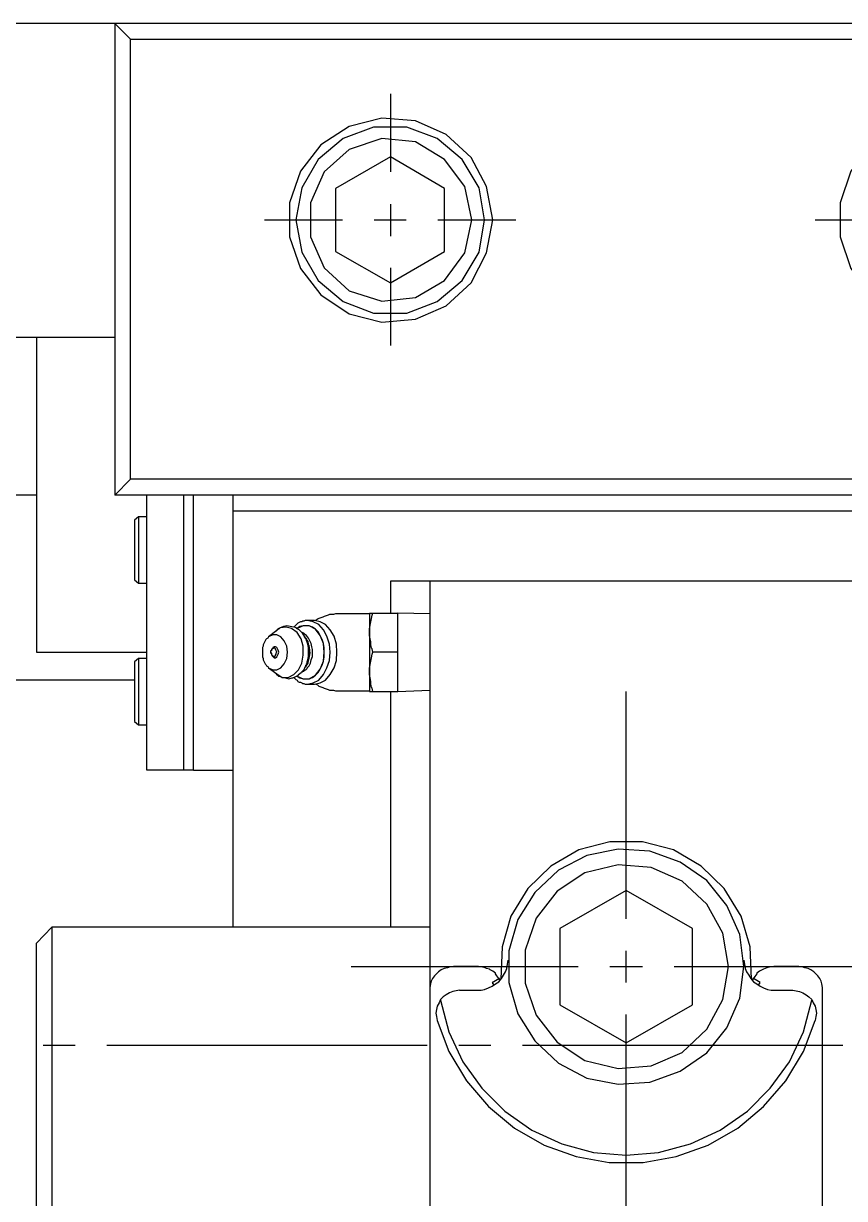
# Model space of a CAD drawing. Header units: millimetres. Extents: x -211 to 45495, y 24 to 52952.
# Drawn here: x 22867.8 to 22972.2, y 28342.5 to 28492 of the extents above; entities that cross this region are included whole.
import ezdxf

# ---------------------------------------------------------------- set-up
doc = ezdxf.new("R2010")
doc.units = ezdxf.units.MM
doc.layers.add('Layer2', color=7, linetype='Continuous')

# ---------------------------------------------------------------- blocks, each defined once
blk = doc.blocks.new('BLKF803')
at = {"layer": 'Layer2', "color": 7, "linetype": 'Continuous', "lineweight": 25}
for p, q in [((22927.45, 28369.82), (22927.45, 28369.99)), ((22927.53, 28369.82), (22927.45, 28369.82)), ((22927.53, 28369.65), (22927.53, 28369.82))]:
    blk.add_line(p, q, dxfattribs=at)
blk = doc.blocks.new('BLKF804')
at = {"layer": 'Layer2', "color": 7, "linetype": 'Continuous', "lineweight": 25}
for p, q in [((22961.38, 28369.82), (22961.29, 28369.82)), ((22961.29, 28369.82), (22961.29, 28369.74)), ((22961.46, 28369.99), (22961.38, 28369.99)), ((22961.38, 28369.99), (22961.38, 28369.82))]:
    blk.add_line(p, q, dxfattribs=at)
blk = doc.blocks.new('BLKF809')
at = {"layer": 'Layer2', "color": 7, "linetype": 'Continuous', "lineweight": 25}
for p, q in [((22961.03, 28371.11), (22960.77, 28370.77)), ((22961.38, 28371.46), (22961.03, 28371.2)), ((22961.03, 28371.2), (22961.03, 28371.11)), ((22961.72, 28371.63), (22961.38, 28371.46)), ((22961.89, 28371.72), (22961.72, 28371.63)), ((22962.32, 28371.89), (22961.89, 28371.72)), ((22962.75, 28371.98), (22962.32, 28371.89)), ((22963.19, 28372.06), (22962.75, 28371.98)), ((22960.6, 28370.51), (22960.52, 28370.51)), ((22960.52, 28370.51), (22960.52, 28370.43)), ((22960.52, 28370.43), (22960.52, 28370.34)), ((22960.77, 28370.77), (22960.6, 28370.51))]:
    blk.add_line(p, q, dxfattribs=at)
blk = doc.blocks.new('BLKF810')
at = {"layer": 'Layer2', "color": 7, "linetype": 'Continuous', "lineweight": 25}
for p, q in [((22926.5, 28371.89), (22926.07, 28371.98)), ((22926.67, 28371.8), (22926.5, 28371.89)), ((22927.02, 28371.72), (22926.67, 28371.8)), ((22927.1, 28371.63), (22927.02, 28371.72)), ((22927.45, 28371.46), (22927.1, 28371.63)), ((22927.79, 28371.2), (22927.45, 28371.46)), ((22927.79, 28371.11), (22927.79, 28371.2)), ((22927.96, 28370.86), (22927.79, 28371.11)), ((22928.22, 28370.51), (22927.96, 28370.86))]:
    blk.add_line(p, q, dxfattribs=at)
blk = doc.blocks.new('BLKF811')
at = {"layer": 'Layer2', "color": 7, "linetype": 'Continuous', "lineweight": 25}
for p, q in [((22920.3, 28371.11), (22920.04, 28370.86)), ((22920.56, 28371.37), (22920.3, 28371.11)), ((22920.9, 28371.63), (22920.56, 28371.37)), ((22921.25, 28371.8), (22920.9, 28371.63)), ((22921.68, 28371.89), (22921.25, 28371.8)), ((22922.02, 28371.98), (22921.68, 28371.89)), ((22922.45, 28372.06), (22922.02, 28371.98)), ((22919.53, 28369.82), (22919.44, 28369.39)), ((22919.61, 28370.17), (22919.53, 28369.82)), ((22919.78, 28370.51), (22919.61, 28370.17)), ((22920.04, 28370.86), (22919.78, 28370.51))]:
    blk.add_line(p, q, dxfattribs=at)
blk = doc.blocks.new('BLKF814')
at = {"layer": 'Layer2', "color": 7, "linetype": 'Continuous', "lineweight": 25}
for p, q in [((22967.15, 28371.89), (22966.8, 28371.98)), ((22967.58, 28371.8), (22967.15, 28371.89)), ((22967.92, 28371.63), (22967.58, 28371.8)), ((22968.27, 28371.37), (22967.92, 28371.63)), ((22968.52, 28371.11), (22968.27, 28371.37)), ((22968.78, 28370.86), (22968.52, 28371.11)), ((22969.04, 28370.51), (22968.78, 28370.86)), ((22969.21, 28370.17), (22969.04, 28370.51)), ((22969.3, 28369.82), (22969.21, 28370.17)), ((22969.39, 28369.39), (22969.3, 28369.82)), ((22969.39, 28369.05), (22969.39, 28369.39))]:
    blk.add_line(p, q, dxfattribs=at)
blk = doc.blocks.new('BLKF852')
at = {"layer": 'Layer2', "color": 7, "linetype": 'Continuous', "lineweight": 25}
blk.add_line((23209.39, 28434.06), (22881.38, 28434.06), dxfattribs=at)
blk = doc.blocks.new('BLKF1111')
at = {"layer": 'Layer2', "color": 7, "linetype": 'Continuous', "lineweight": 25}
for p, q in [((22900.06, 28414.86), (22899.98, 28414.86)), ((22900.15, 28414.95), (22900.06, 28414.86)), ((22900.24, 28414.95), (22900.15, 28414.95)), ((22900.32, 28415.03), (22900.24, 28415.03)), ((22900.24, 28415.03), (22900.24, 28414.95)), ((22900.41, 28415.12), (22900.32, 28415.03))]:
    blk.add_line(p, q, dxfattribs=at)
blk = doc.blocks.new('BLKF1112')
at = {"layer": 'Layer2', "color": 7, "linetype": 'Continuous', "lineweight": 25}
for p, q in [((22901.87, 28415.03), (22901.18, 28415.2)), ((22902.56, 28414.52), (22901.87, 28415.03)), ((22903.08, 28413.74), (22902.56, 28414.52)), ((22903.34, 28412.79), (22903.08, 28413.74)), ((22903.16, 28410.64), (22903.34, 28411.67)), ((22903.34, 28411.67), (22903.34, 28412.79)), ((22902.73, 28409.78), (22903.16, 28410.64)), ((22899.98, 28409.26), (22900.67, 28408.83)), ((22900.67, 28408.83), (22901.44, 28408.83)), ((22901.44, 28408.83), (22902.13, 28409.18)), ((22902.13, 28409.18), (22902.73, 28409.78))]:
    blk.add_line(p, q, dxfattribs=at)
blk = doc.blocks.new('BLKF1113')
at = {"layer": 'Layer2', "color": 7, "linetype": 'Continuous', "lineweight": 25}
for p, q in [((22899.98, 28414.26), (22899.46, 28414.26)), ((22900.49, 28414), (22899.98, 28414.26)), ((22900.92, 28413.48), (22900.49, 28414)), ((22901.27, 28412.79), (22900.92, 28413.48)), ((22898.17, 28412.02), (22898.17, 28411.42)), ((22898.17, 28411.42), (22898.26, 28411.24)), ((22901.36, 28412.02), (22901.27, 28412.79)), ((22901.27, 28411.24), (22901.36, 28412.02)), ((22898.26, 28411.24), (22898.26, 28411.07)), ((22898.26, 28411.07), (22898.34, 28410.9)), ((22898.34, 28410.9), (22898.43, 28410.73)), ((22898.43, 28410.73), (22898.51, 28410.55)), ((22898.51, 28410.55), (22898.6, 28410.47)), ((22898.6, 28410.47), (22898.69, 28410.3)), ((22898.69, 28410.3), (22898.86, 28410.21)), ((22898.86, 28410.21), (22898.94, 28410.04)), ((22898.94, 28410.04), (22899.46, 28409.78)), ((22899.98, 28409.78), (22900.49, 28410.04)), ((22900.49, 28410.04), (22900.92, 28410.55)), ((22900.92, 28410.55), (22901.27, 28411.24)), ((22899.46, 28409.78), (22899.98, 28409.78))]:
    blk.add_line(p, q, dxfattribs=at)
blk = doc.blocks.new('BLKF1114')
at = {"layer": 'Layer2', "color": 7, "linetype": 'Continuous', "lineweight": 25}
for p, q in [((22898.34, 28413.14), (22898.26, 28412.97)), ((22898.26, 28412.97), (22898.26, 28412.79)), ((22898.43, 28413.31), (22898.34, 28413.14)), ((22898.51, 28413.48), (22898.43, 28413.31)), ((22898.6, 28413.65), (22898.51, 28413.48)), ((22898.69, 28413.74), (22898.6, 28413.65)), ((22898.86, 28413.83), (22898.69, 28413.74)), ((22898.94, 28414), (22898.86, 28413.83)), ((22898.26, 28412.79), (22898.17, 28412.62)), ((22898.17, 28412.62), (22898.17, 28412.45)), ((22898.17, 28412.45), (22898.17, 28412.19))]:
    blk.add_line(p, q, dxfattribs=at)
blk = doc.blocks.new('BLKF1115')
at = {"layer": 'Layer2', "color": 7, "linetype": 'Continuous', "lineweight": 25}
for p, q in [((22904.02, 28412.88), (22903.94, 28413.05)), ((22904.02, 28412.62), (22904.02, 28412.88)), ((22904.02, 28412.36), (22904.02, 28412.62)), ((22904.02, 28412.19), (22904.02, 28412.36)), ((22904.02, 28411.93), (22904.02, 28412.19)), ((22904.02, 28411.67), (22904.02, 28411.93)), ((22904.02, 28411.5), (22904.02, 28411.67)), ((22904.02, 28411.24), (22904.02, 28411.5)), ((22903.85, 28410.81), (22903.94, 28411.07)), ((22903.85, 28410.64), (22903.85, 28410.81)), ((22903.94, 28411.07), (22904.02, 28411.24))]:
    blk.add_line(p, q, dxfattribs=at)
blk = doc.blocks.new('BLKF1116')
at = {"layer": 'Layer2', "color": 7, "linetype": 'Continuous', "lineweight": 25}
for p, q in [((22903.51, 28410.04), (22903.59, 28410.04)), ((22903.59, 28410.12), (22903.68, 28410.21)), ((22903.59, 28410.04), (22903.59, 28410.12)), ((22903.68, 28410.3), (22903.68, 28410.38)), ((22903.68, 28410.38), (22903.77, 28410.38)), ((22903.68, 28410.21), (22903.68, 28410.3)), ((22903.77, 28410.47), (22903.77, 28410.55)), ((22903.77, 28410.38), (22903.77, 28410.47))]:
    blk.add_line(p, q, dxfattribs=at)
blk = doc.blocks.new('BLKF1117')
at = {"layer": 'Layer2', "color": 7, "linetype": 'Continuous', "lineweight": 25}
for p, q in [((22900.41, 28415.12), (22900.06, 28414.95)), ((22900.06, 28414.95), (22900.06, 28414.86)), ((22900.84, 28415.29), (22900.41, 28415.12)), ((22900.92, 28415.29), (22900.84, 28415.29)), ((22901.27, 28415.38), (22900.92, 28415.29)), ((22901.7, 28415.29), (22901.27, 28415.38)), ((22902.13, 28415.2), (22901.7, 28415.29)), ((22902.47, 28415.12), (22902.13, 28415.2)), ((22902.47, 28415.03), (22902.47, 28415.12)), ((22902.82, 28414.86), (22902.47, 28415.03)), ((22903.16, 28414.52), (22902.82, 28414.86)), ((22903.25, 28414.43), (22903.16, 28414.52)), ((22903.51, 28414.09), (22903.25, 28414.43)), ((22903.51, 28414), (22903.51, 28414.09)), ((22903.77, 28413.65), (22903.51, 28414)), ((22903.77, 28413.57), (22903.77, 28413.65))]:
    blk.add_line(p, q, dxfattribs=at)
blk = doc.blocks.new('BLKF1118')
at = {"layer": 'Layer2', "color": 7, "linetype": 'Continuous', "lineweight": 25}
for p, q in [((22903.94, 28413.05), (22903.85, 28413.31)), ((22904.02, 28412.62), (22903.94, 28413.05)), ((22903.94, 28411.07), (22904.02, 28411.5)), ((22904.02, 28412.45), (22904.02, 28412.62)), ((22904.11, 28412.02), (22904.02, 28412.45)), ((22904.02, 28411.59), (22904.11, 28412.02)), ((22904.02, 28411.5), (22904.02, 28411.59)), ((22903.42, 28409.78), (22903.59, 28410.12)), ((22903.59, 28410.12), (22903.77, 28410.47)), ((22903.77, 28410.47), (22903.85, 28410.55)), ((22903.85, 28410.64), (22903.94, 28411.07)), ((22903.85, 28410.55), (22903.85, 28410.64)), ((22899.89, 28409.26), (22900.24, 28409)), ((22900.24, 28409), (22900.32, 28409)), ((22900.32, 28409), (22900.75, 28408.83)), ((22900.75, 28408.83), (22901.1, 28408.75)), ((22901.1, 28408.75), (22901.53, 28408.66)), ((22901.53, 28408.66), (22901.96, 28408.75)), ((22901.96, 28408.75), (22902.04, 28408.75)), ((22902.04, 28408.75), (22902.39, 28408.92)), ((22902.39, 28408.92), (22902.73, 28409.09)), ((22902.73, 28409.18), (22903.08, 28409.43)), ((22902.73, 28409.09), (22902.73, 28409.18)), ((22903.08, 28409.43), (22903.34, 28409.69)), ((22903.34, 28409.69), (22903.42, 28409.78))]:
    blk.add_line(p, q, dxfattribs=at)
blk = doc.blocks.new('BLKF1119')
at = {"layer": 'Layer2', "color": 7, "linetype": 'Continuous', "lineweight": 25}
for p, q in [((22899.29, 28412.19), (22899.2, 28412.19)), ((22899.2, 28412.19), (22899.2, 28412.02)), ((22899.2, 28412.02), (22899.29, 28411.85)), ((22899.46, 28412.54), (22899.29, 28412.36)), ((22899.29, 28412.36), (22899.29, 28412.19)), ((22899.29, 28411.85), (22899.29, 28411.76)), ((22899.29, 28411.76), (22899.37, 28411.59)), ((22899.63, 28412.71), (22899.46, 28412.62)), ((22899.46, 28412.62), (22899.46, 28412.54)), ((22899.46, 28411.5), (22899.63, 28411.33)), ((22899.81, 28412.71), (22899.63, 28412.71)), ((22899.98, 28412.62), (22899.81, 28412.71)), ((22899.81, 28411.33), (22899.98, 28411.42)), ((22900.06, 28412.45), (22899.98, 28412.62)), ((22899.98, 28411.42), (22900.06, 28411.59)), ((22900.15, 28412.28), (22900.06, 28412.45)), ((22900.06, 28411.59), (22900.15, 28411.76)), ((22900.24, 28412.02), (22900.15, 28412.28)), ((22900.15, 28411.76), (22900.24, 28412.02)), ((22899.63, 28411.33), (22899.81, 28411.33))]:
    blk.add_line(p, q, dxfattribs=at)
blk = doc.blocks.new('BLKF1120')
at = {"layer": 'Layer2', "color": 7, "linetype": 'Continuous', "lineweight": 25}
for p, q in [((22899.29, 28412.19), (22899.2, 28412.19)), ((22899.2, 28412.19), (22899.2, 28412.1)), ((22899.2, 28412.1), (22899.2, 28412.02)), ((22899.2, 28412.02), (22899.2, 28411.93)), ((22899.2, 28411.93), (22899.29, 28411.85)), ((22899.37, 28412.36), (22899.29, 28412.36)), ((22899.29, 28412.36), (22899.29, 28412.28)), ((22899.29, 28412.28), (22899.29, 28412.19)), ((22899.29, 28411.85), (22899.29, 28411.76)), ((22899.29, 28411.76), (22899.37, 28411.67)), ((22899.46, 28412.45), (22899.37, 28412.45)), ((22899.37, 28412.45), (22899.37, 28412.36)), ((22899.37, 28411.67), (22899.37, 28411.59)), ((22899.37, 28411.59), (22899.46, 28411.59)), ((22899.55, 28412.54), (22899.46, 28412.54)), ((22899.46, 28412.54), (22899.46, 28412.45)), ((22899.46, 28411.59), (22899.46, 28411.5)), ((22899.46, 28411.5), (22899.55, 28411.5)), ((22899.55, 28411.5), (22899.72, 28411.5)), ((22899.81, 28412.45), (22899.72, 28412.54)), ((22899.72, 28411.5), (22899.81, 28411.59)), ((22899.81, 28412.36), (22899.81, 28412.45)), ((22899.89, 28412.28), (22899.81, 28412.36)), ((22899.81, 28411.67), (22899.89, 28411.76)), ((22899.81, 28411.59), (22899.81, 28411.67)), ((22899.89, 28412.19), (22899.89, 28412.28)), ((22899.98, 28412.02), (22899.89, 28412.19)), ((22899.89, 28411.93), (22899.98, 28412.02)), ((22899.89, 28411.76), (22899.89, 28411.93))]:
    blk.add_line(p, q, dxfattribs=at)
blk = doc.blocks.new('BLKF1121')
at = {"layer": 'Layer2', "color": 7, "linetype": 'Continuous', "lineweight": 25}
for p, q in [((22903.77, 28413.57), (22903.77, 28413.65)), ((22903.85, 28413.57), (22903.77, 28413.57)), ((22903.85, 28413.48), (22903.85, 28413.57)), ((22903.94, 28413.4), (22903.85, 28413.48)), ((22903.94, 28413.31), (22903.94, 28413.4)), ((22903.94, 28413.22), (22903.94, 28413.31)), ((22904.02, 28413.14), (22903.94, 28413.22)), ((22904.02, 28412.97), (22904.02, 28413.14)), ((22904.11, 28412.88), (22904.02, 28412.97))]:
    blk.add_line(p, q, dxfattribs=at)
blk = doc.blocks.new('BLKF1122')
at = {"layer": 'Layer2', "color": 7, "linetype": 'Continuous', "lineweight": 25}
for p, q in [((22903.68, 28413.74), (22903.68, 28413.83)), ((22903.77, 28413.65), (22903.68, 28413.74)), ((22903.77, 28413.57), (22903.77, 28413.65))]:
    blk.add_line(p, q, dxfattribs=at)
blk = doc.blocks.new('BLKF1123')
at = {"layer": 'Layer2', "color": 7, "linetype": 'Continuous', "lineweight": 25}
for p, q in [((22904.2, 28412.36), (22904.11, 28412.54)), ((22904.11, 28411.5), (22904.2, 28411.67)), ((22904.11, 28411.33), (22904.11, 28411.5)), ((22904.2, 28412.19), (22904.2, 28412.36)), ((22904.2, 28412.02), (22904.2, 28412.19)), ((22904.2, 28411.85), (22904.2, 28412.02)), ((22904.2, 28411.67), (22904.2, 28411.85)), ((22903.94, 28410.73), (22904.02, 28410.9)), ((22904.02, 28411.07), (22904.11, 28411.24)), ((22904.02, 28410.9), (22904.02, 28411.07)), ((22904.11, 28411.24), (22904.11, 28411.33))]:
    blk.add_line(p, q, dxfattribs=at)
blk = doc.blocks.new('BLKF1124')
at = {"layer": 'Layer2', "color": 7, "linetype": 'Continuous', "lineweight": 25}
for p, q in [((22903.77, 28410.3), (22903.77, 28410.47)), ((22903.77, 28410.47), (22903.85, 28410.47)), ((22903.85, 28410.47), (22903.85, 28410.64)), ((22903.85, 28410.64), (22903.94, 28410.64))]:
    blk.add_line(p, q, dxfattribs=at)
blk = doc.blocks.new('BLKF1125')
at = {"layer": 'Layer2', "color": 7, "linetype": 'Continuous', "lineweight": 25}
for p, q in [((22904.02, 28412.88), (22904.11, 28412.71)), ((22904.11, 28411.5), (22904.02, 28411.07)), ((22904.11, 28412.71), (22904.11, 28412.36)), ((22904.11, 28412.36), (22904.2, 28411.93)), ((22904.2, 28411.93), (22904.11, 28411.5)), ((22904.02, 28411.07), (22903.94, 28410.73)), ((22903.94, 28410.73), (22903.94, 28410.64))]:
    blk.add_line(p, q, dxfattribs=at)
blk = doc.blocks.new('BLKF1126')
at = {"layer": 'Layer2', "color": 7, "linetype": 'Continuous', "lineweight": 25}
for p, q in [((22904.11, 28415.38), (22903.34, 28415.38)), ((22904.89, 28414.95), (22904.11, 28415.38)), ((22905.49, 28414.17), (22904.89, 28414.95)), ((22905.92, 28413.14), (22905.49, 28414.17)), ((22906.01, 28412.02), (22905.92, 28413.14)), ((22905.92, 28410.9), (22906.01, 28412.02)), ((22905.49, 28409.87), (22905.92, 28410.9)), ((22902.56, 28409), (22903.34, 28408.66)), ((22903.34, 28408.66), (22904.11, 28408.66)), ((22904.11, 28408.66), (22904.89, 28409.09)), ((22904.89, 28409.09), (22905.49, 28409.87))]:
    blk.add_line(p, q, dxfattribs=at)
blk = doc.blocks.new('BLKF1127')
at = {"layer": 'Layer2', "color": 7, "linetype": 'Continuous', "lineweight": 25}
for p, q in [((22903.77, 28414.17), (22903.51, 28414.34)), ((22904.02, 28413.83), (22903.77, 28414.17)), ((22904.2, 28413.48), (22904.02, 28413.83)), ((22904.37, 28413.14), (22904.2, 28413.48)), ((22904.46, 28412.71), (22904.37, 28413.14)), ((22904.37, 28411.07), (22904.54, 28411.5)), ((22904.54, 28412.36), (22904.46, 28412.71)), ((22904.54, 28411.93), (22904.54, 28412.36)), ((22904.54, 28411.5), (22904.54, 28411.93)), ((22904.11, 28410.3), (22904.28, 28410.64)), ((22904.28, 28410.64), (22904.37, 28411.07))]:
    blk.add_line(p, q, dxfattribs=at)
blk = doc.blocks.new('BLKF1128')
at = {"layer": 'Layer2', "color": 7, "linetype": 'Continuous', "lineweight": 25}
for p, q in [((22903.77, 28409.87), (22903.85, 28409.95)), ((22903.85, 28410.04), (22903.94, 28410.12)), ((22903.85, 28409.95), (22903.85, 28410.04)), ((22903.94, 28410.12), (22904.02, 28410.21)), ((22903.16, 28409.52), (22903.25, 28409.52)), ((22903.25, 28409.52), (22903.34, 28409.61)), ((22903.34, 28409.61), (22903.42, 28409.61)), ((22903.42, 28409.61), (22903.51, 28409.69)), ((22903.51, 28409.69), (22903.59, 28409.78)), ((22903.59, 28409.78), (22903.68, 28409.78)), ((22903.68, 28409.78), (22903.77, 28409.87))]:
    blk.add_line(p, q, dxfattribs=at)
blk = doc.blocks.new('BLKF1129')
at = {"layer": 'Layer2', "color": 7, "linetype": 'Continuous', "lineweight": 25}
for p, q in [((22906.18, 28415.55), (22905.49, 28415.89)), ((22906.78, 28414.86), (22906.18, 28415.55)), ((22907.3, 28414.09), (22906.78, 28414.86)), ((22907.56, 28413.05), (22907.3, 28414.09)), ((22907.64, 28412.02), (22907.56, 28413.05)), ((22907.56, 28410.98), (22907.64, 28412.02)), ((22906.78, 28409.18), (22907.3, 28410.04)), ((22907.3, 28410.04), (22907.56, 28410.98)), ((22905.49, 28408.14), (22906.18, 28408.49)), ((22906.18, 28408.49), (22906.78, 28409.18)), ((22904.8, 28407.97), (22905.49, 28408.14))]:
    blk.add_line(p, q, dxfattribs=at)
blk = doc.blocks.new('BLKF1130')
at = {"layer": 'Layer2', "color": 7, "linetype": 'Continuous', "lineweight": 25}
for p, q in [((22902.99, 28415.89), (22902.82, 28415.81)), ((22903.16, 28415.89), (22902.99, 28415.89)), ((22903.25, 28415.98), (22903.16, 28415.89)), ((22903.42, 28415.98), (22903.25, 28415.98)), ((22903.59, 28416.07), (22903.42, 28415.98)), ((22903.85, 28416.07), (22903.59, 28416.07)), ((22902.39, 28415.46), (22902.3, 28415.38)), ((22902.56, 28415.64), (22902.39, 28415.46)), ((22902.65, 28415.72), (22902.56, 28415.64)), ((22902.82, 28415.81), (22902.65, 28415.72))]:
    blk.add_line(p, q, dxfattribs=at)
blk = doc.blocks.new('BLKF1131')
at = {"layer": 'Layer2', "color": 7, "linetype": 'Continuous', "lineweight": 25}
for p, q in [((22905.32, 28415.55), (22904.63, 28415.89)), ((22905.92, 28414.86), (22905.32, 28415.55)), ((22906.35, 28414.09), (22905.92, 28414.86)), ((22906.69, 28413.05), (22906.35, 28414.09)), ((22906.78, 28412.02), (22906.69, 28413.05)), ((22906.69, 28410.98), (22906.78, 28412.02)), ((22905.92, 28409.18), (22906.35, 28410.04)), ((22906.35, 28410.04), (22906.69, 28410.98)), ((22904.63, 28408.14), (22905.32, 28408.49)), ((22905.32, 28408.49), (22905.92, 28409.18)), ((22903.85, 28407.97), (22904.63, 28408.14))]:
    blk.add_line(p, q, dxfattribs=at)
blk = doc.blocks.new('BLKF1132')
at = {"layer": 'Layer2', "color": 7, "linetype": 'Continuous', "lineweight": 25}
for p, q in [((22902.13, 28408.83), (22902.3, 28408.66)), ((22902.3, 28408.66), (22902.39, 28408.57)), ((22902.39, 28408.57), (22902.56, 28408.49)), ((22902.56, 28408.49), (22902.65, 28408.32)), ((22902.65, 28408.32), (22902.82, 28408.23)), ((22902.82, 28408.23), (22902.99, 28408.23)), ((22902.99, 28408.23), (22903.16, 28408.14)), ((22903.16, 28408.14), (22903.25, 28408.06)), ((22903.25, 28408.06), (22903.42, 28408.06)), ((22903.42, 28408.06), (22903.59, 28407.97)), ((22903.59, 28407.97), (22903.77, 28407.97))]:
    blk.add_line(p, q, dxfattribs=at)
blk = doc.blocks.new('BLKF1133')
at = {"layer": 'Layer2', "color": 7, "linetype": 'Continuous', "lineweight": 25}
for p, q in [((22903.34, 28415.38), (22902.91, 28415.29)), ((22903.77, 28415.38), (22903.34, 28415.38)), ((22904.11, 28415.38), (22903.77, 28415.38)), ((22904.54, 28415.2), (22904.11, 28415.38)), ((22904.89, 28414.95), (22904.54, 28415.2)), ((22905.23, 28414.6), (22904.89, 28414.95)), ((22905.49, 28414.17), (22905.23, 28414.6)), ((22905.75, 28413.65), (22905.49, 28414.17)), ((22905.92, 28413.14), (22905.75, 28413.65)), ((22906.01, 28412.62), (22905.92, 28413.14)), ((22906.01, 28412.02), (22906.01, 28412.62))]:
    blk.add_line(p, q, dxfattribs=at)
blk = doc.blocks.new('BLKF1134')
at = {"layer": 'Layer2', "color": 7, "linetype": 'Continuous', "lineweight": 25}
for p, q in [((22905.92, 28410.9), (22906.01, 28411.42)), ((22905.49, 28409.87), (22905.75, 28410.38)), ((22905.75, 28410.38), (22905.92, 28410.9)), ((22902.56, 28409), (22902.91, 28408.75)), ((22902.91, 28408.75), (22903.34, 28408.66)), ((22903.34, 28408.66), (22904.11, 28408.66)), ((22904.11, 28408.66), (22904.54, 28408.83)), ((22904.54, 28408.83), (22904.89, 28409.09)), ((22904.89, 28409.09), (22905.23, 28409.43)), ((22905.23, 28409.43), (22905.49, 28409.87))]:
    blk.add_line(p, q, dxfattribs=at)
blk = doc.blocks.new('BLKF1135')
at = {"layer": 'Layer2', "color": 7, "linetype": 'Continuous', "lineweight": 25}
for p, q in [((22911.86, 28413.74), (22911.78, 28414.17)), ((22911.95, 28413.4), (22911.86, 28413.74)), ((22911.95, 28412.97), (22911.95, 28413.4)), ((22912.03, 28412.54), (22911.95, 28412.97)), ((22912.12, 28412.45), (22912.03, 28412.54)), ((22912.21, 28412.02), (22912.12, 28412.45))]:
    blk.add_line(p, q, dxfattribs=at)
blk = doc.blocks.new('BLKF1136')
at = {"layer": 'Layer2', "color": 7, "linetype": 'Continuous', "lineweight": 25}
for p, q in [((22912.03, 28411.33), (22912.12, 28411.76)), ((22911.78, 28410.04), (22911.86, 28410.38)), ((22911.78, 28409.52), (22911.78, 28410.04)), ((22911.86, 28410.47), (22911.95, 28410.9)), ((22911.86, 28410.38), (22911.86, 28410.47)), ((22911.95, 28410.9), (22912.03, 28411.33))]:
    blk.add_line(p, q, dxfattribs=at)
blk = doc.blocks.new('BLKF1137')
at = {"layer": 'Layer2', "color": 7, "linetype": 'Continuous', "lineweight": 25}
for p, q in [((22911.86, 28415.46), (22911.95, 28415.89)), ((22911.95, 28415.89), (22912.03, 28416.32)), ((22912.03, 28416.32), (22912.12, 28416.75)), ((22911.78, 28415.03), (22911.86, 28415.38)), ((22911.78, 28414.52), (22911.78, 28415.03)), ((22911.86, 28415.38), (22911.86, 28415.46))]:
    blk.add_line(p, q, dxfattribs=at)
blk = doc.blocks.new('BLKF1138')
at = {"layer": 'Layer2', "color": 7, "linetype": 'Continuous', "lineweight": 25}
for p, q in [((22911.86, 28408.75), (22911.78, 28409.18)), ((22911.95, 28408.32), (22911.86, 28408.75)), ((22911.95, 28407.97), (22911.95, 28408.32)), ((22912.03, 28407.54), (22911.95, 28407.97)), ((22912.12, 28407.45), (22912.03, 28407.54)), ((22912.21, 28407.02), (22912.12, 28407.45))]:
    blk.add_line(p, q, dxfattribs=at)
blk = doc.blocks.new('BLKF1139')
at = {"layer": 'Layer2', "color": 7, "linetype": 'Continuous', "lineweight": 25}
for p, q in [((22904.97, 28407.97), (22905.14, 28407.88)), ((22905.14, 28407.88), (22905.32, 28407.71)), ((22905.32, 28407.71), (22905.57, 28407.63)), ((22905.57, 28407.63), (22905.83, 28407.54)), ((22905.83, 28407.54), (22906.01, 28407.45)), ((22906.01, 28407.45), (22906.26, 28407.37)), ((22906.26, 28407.37), (22906.52, 28407.28)), ((22906.52, 28407.28), (22906.69, 28407.2)), ((22906.69, 28407.2), (22906.95, 28407.2)), ((22906.95, 28407.2), (22907.21, 28407.2)), ((22907.21, 28407.2), (22907.47, 28407.11))]:
    blk.add_line(p, q, dxfattribs=at)
blk = doc.blocks.new('BLKF1140')
at = {"layer": 'Layer2', "color": 7, "linetype": 'Continuous', "lineweight": 25}
for p, q in [((22905.32, 28416.32), (22905.14, 28416.24)), ((22905.57, 28416.41), (22905.32, 28416.32)), ((22905.83, 28416.5), (22905.57, 28416.41)), ((22906.01, 28416.58), (22905.83, 28416.5)), ((22906.26, 28416.67), (22906.01, 28416.58)), ((22906.52, 28416.75), (22906.26, 28416.67)), ((22906.69, 28416.84), (22906.52, 28416.75)), ((22907.21, 28416.84), (22906.69, 28416.84)), ((22907.47, 28416.93), (22907.21, 28416.84)), ((22907.64, 28416.93), (22907.47, 28416.93))]:
    blk.add_line(p, q, dxfattribs=at)
blk = doc.blocks.new('BLKF1145')
at = {"layer": 'Layer2', "color": 7, "linetype": 'Continuous', "lineweight": 25}
for p, q in [((22939.42, 28386.18), (22935.8, 28384.29)), ((22943.38, 28386.96), (22939.42, 28386.18)), ((22947.43, 28386.7), (22943.38, 28386.96)), ((22951.3, 28385.32), (22947.43, 28386.7)), ((22954.66, 28383), (22951.3, 28385.32)), ((22935.8, 28384.29), (22932.79, 28381.45)), ((22957.24, 28379.81), (22954.66, 28383)), ((22932.79, 28381.45), (22930.63, 28378)), ((22958.88, 28376.11), (22957.24, 28379.81)), ((22930.63, 28378), (22929.51, 28374.04)), ((22959.4, 28372.06), (22958.88, 28376.11)), ((22929.51, 28374.04), (22929.51, 28369.99)), ((22929.51, 28369.99), (22930.63, 28366.03)), ((22957.24, 28364.23), (22958.88, 28368.01)), ((22930.63, 28366.03), (22932.79, 28362.59)), ((22954.66, 28361.04), (22957.24, 28364.23)), ((22932.79, 28362.59), (22935.8, 28359.75)), ((22951.3, 28358.71), (22954.66, 28361.04)), ((22935.8, 28359.75), (22939.42, 28357.85)), ((22939.42, 28357.85), (22943.38, 28357.08)), ((22947.43, 28357.34), (22951.3, 28358.71)), ((22943.38, 28357.08), (22947.43, 28357.34))]:
    blk.add_line(p, q, dxfattribs=at)
blk = doc.blocks.new('BLKF1146')
at = {"layer": 'Layer2', "color": 7, "linetype": 'Continuous', "lineweight": 25}
for p, q in [((22943.38, 28384.98), (22939.16, 28383.95)), ((22947.6, 28384.63), (22943.38, 28384.98)), ((22951.56, 28382.91), (22947.6, 28384.63)), ((22939.16, 28383.95), (22935.63, 28381.62)), ((22935.63, 28381.62), (22932.96, 28378.18)), ((22954.66, 28379.98), (22951.56, 28382.91)), ((22956.73, 28376.28), (22954.66, 28379.98)), ((22932.96, 28378.18), (22931.58, 28374.13)), ((22957.42, 28372.06), (22956.73, 28376.28)), ((22931.58, 28374.13), (22931.58, 28369.91)), ((22931.58, 28369.91), (22932.96, 28365.86)), ((22954.66, 28364.05), (22956.73, 28367.84)), ((22932.96, 28365.86), (22935.63, 28362.42)), ((22951.56, 28361.12), (22954.66, 28364.05)), ((22935.63, 28362.42), (22939.16, 28360.09)), ((22947.6, 28359.4), (22951.56, 28361.12)), ((22939.16, 28360.09), (22943.38, 28359.06)), ((22943.38, 28359.06), (22947.6, 28359.4))]:
    blk.add_line(p, q, dxfattribs=at)
blk = doc.blocks.new('BLKF1147')
at = {"layer": 'Layer2', "color": 7, "linetype": 'Continuous', "lineweight": 25}
for p, q in [((22944.41, 28381.71), (22935.97, 28376.88)), ((22952.85, 28376.88), (22944.41, 28381.71)), ((22952.85, 28367.15), (22952.85, 28376.88))]:
    blk.add_line(p, q, dxfattribs=at)
blk = doc.blocks.new('BLKF1161')
at = {"layer": 'Layer2', "color": 7, "linetype": 'Continuous', "lineweight": 25}
for p, q in [((22913.33, 28477.38), (22909.19, 28476)), ((22917.63, 28476.95), (22913.33, 28477.38)), ((22909.19, 28476), (22906.01, 28473.16)), ((22921.33, 28474.71), (22917.63, 28476.95)), ((22923.92, 28471.26), (22921.33, 28474.71)), ((22906.01, 28473.16), (22904.28, 28469.2)), ((22924.78, 28467.05), (22923.92, 28471.26)), ((22904.28, 28469.2), (22904.28, 28464.89)), ((22904.28, 28464.89), (22906.01, 28460.93)), ((22921.33, 28459.3), (22923.92, 28462.83)), ((22906.01, 28460.93), (22909.19, 28458)), ((22917.63, 28457.14), (22921.33, 28459.3)), ((22909.19, 28458), (22913.33, 28456.71)), ((22913.33, 28456.71), (22917.63, 28457.14))]:
    blk.add_line(p, q, dxfattribs=at)
blk = doc.blocks.new('BLKF1162')
at = {"layer": 'Layer2', "color": 7, "linetype": 'Continuous', "lineweight": 25}
for p, q in [((22912.29, 28478.84), (22908.42, 28477.38)), ((22916.51, 28478.84), (22912.29, 28478.84)), ((22920.39, 28477.38), (22916.51, 28478.84)), ((22908.42, 28477.38), (22905.23, 28474.71)), ((22923.57, 28474.71), (22920.39, 28477.38)), ((22905.23, 28474.71), (22903.16, 28471.09)), ((22925.73, 28471.09), (22923.57, 28474.71)), ((22903.16, 28471.09), (22902.39, 28467.05)), ((22926.41, 28467.05), (22925.73, 28471.09)), ((22902.39, 28467.05), (22903.16, 28462.91)), ((22903.16, 28462.91), (22905.23, 28459.3)), ((22923.57, 28459.3), (22925.73, 28462.91)), ((22905.23, 28459.3), (22908.42, 28456.63)), ((22920.39, 28456.63), (22923.57, 28459.3)), ((22908.42, 28456.63), (22912.29, 28455.16)), ((22916.51, 28455.16), (22920.39, 28456.63)), ((22912.29, 28455.16), (22916.51, 28455.16))]:
    blk.add_line(p, q, dxfattribs=at)
blk = doc.blocks.new('BLKF1347')
at = {"layer": 'Layer2', "color": 7, "linetype": 'Continuous', "lineweight": 25}
for p, q in [((22920.39, 28365.17), (22921.85, 28361.21)), ((22921.85, 28361.21), (22924.09, 28357.51)), ((22964.74, 28357.51), (22966.97, 28361.21)), ((22924.09, 28357.51), (22926.93, 28354.24)), ((22961.89, 28354.24), (22964.74, 28357.51)), ((22926.93, 28354.24), (22930.2, 28351.48)), ((22958.62, 28351.48), (22961.89, 28354.24)), ((22930.2, 28351.48), (22933.99, 28349.33)), ((22954.83, 28349.33), (22958.62, 28351.48)), ((22933.99, 28349.33), (22938.04, 28347.86)), ((22950.78, 28347.86), (22954.83, 28349.33)), ((22938.04, 28347.86), (22942.26, 28347.09)), ((22942.26, 28347.09), (22946.57, 28347.09)), ((22946.57, 28347.09), (22950.78, 28347.86))]:
    blk.add_line(p, q, dxfattribs=at)
blk = doc.blocks.new('BLKF1348')
at = {"layer": 'Layer2', "color": 7, "linetype": 'Continuous', "lineweight": 25}
for p, q in [((22920.82, 28367.76), (22921.85, 28363.71)), ((22921.85, 28363.71), (22923.66, 28359.92)), ((22965.17, 28359.92), (22966.97, 28363.71)), ((22923.66, 28359.92), (22926.07, 28356.56)), ((22962.75, 28356.56), (22965.17, 28359.92)), ((22926.07, 28356.56), (22929, 28353.63)), ((22959.83, 28353.63), (22962.75, 28356.56)), ((22929, 28353.63), (22932.44, 28351.22)), ((22956.38, 28351.22), (22959.83, 28353.63)), ((22932.44, 28351.22), (22936.23, 28349.5)), ((22952.59, 28349.5), (22956.38, 28351.22)), ((22936.23, 28349.5), (22940.28, 28348.38)), ((22948.55, 28348.38), (22952.59, 28349.5)), ((22940.28, 28348.38), (22944.41, 28348.04)), ((22944.41, 28348.04), (22948.55, 28348.38))]:
    blk.add_line(p, q, dxfattribs=at)
blk = doc.blocks.new('BLKF1349')
at = {"layer": 'Layer2', "color": 7, "linetype": 'Continuous', "lineweight": 25}
for p, q in [((22959.4, 28372.84), (22959.48, 28372.32)), ((22959.48, 28372.32), (22959.57, 28371.8)), ((22959.57, 28371.8), (22959.74, 28371.37)), ((22959.74, 28371.37), (22960, 28370.94)), ((22960, 28370.94), (22960.26, 28370.51)), ((22960.26, 28370.51), (22960.6, 28370.08)), ((22960.6, 28370.08), (22961.03, 28369.82)), ((22961.03, 28369.82), (22961.46, 28369.56)), ((22961.46, 28369.56), (22961.89, 28369.31)), ((22961.89, 28369.31), (22962.41, 28369.13)), ((22962.41, 28369.13), (22962.84, 28369.05))]:
    blk.add_line(p, q, dxfattribs=at)
blk = doc.blocks.new('BLKF1350')
at = {"layer": 'Layer2', "color": 7, "linetype": 'Continuous', "lineweight": 25}
for p, q in [((22928.83, 28370.94), (22929.08, 28371.37)), ((22929.08, 28371.37), (22929.26, 28371.8)), ((22929.26, 28371.8), (22929.34, 28372.32)), ((22926.93, 28369.31), (22927.36, 28369.56)), ((22927.36, 28369.56), (22927.79, 28369.82)), ((22927.79, 28369.82), (22928.22, 28370.08)), ((22928.22, 28370.08), (22928.57, 28370.51)), ((22928.57, 28370.51), (22928.83, 28370.94)), ((22925.47, 28369.05), (22925.98, 28369.05)), ((22925.98, 28369.05), (22926.41, 28369.13)), ((22926.41, 28369.13), (22926.93, 28369.31))]:
    blk.add_line(p, q, dxfattribs=at)
blk = doc.blocks.new('BLKF1351')
at = {"layer": 'Layer2', "color": 7, "linetype": 'Continuous', "lineweight": 25}
for p, q in [((22921.16, 28368.19), (22920.82, 28367.84)), ((22921.51, 28368.44), (22921.16, 28368.19)), ((22921.94, 28368.7), (22921.51, 28368.44)), ((22922.37, 28368.88), (22921.94, 28368.7)), ((22922.8, 28368.96), (22922.37, 28368.88)), ((22923.23, 28369.05), (22922.8, 28368.96)), ((22920.3, 28366.55), (22920.21, 28366.12)), ((22920.39, 28366.98), (22920.3, 28366.55)), ((22920.64, 28367.41), (22920.39, 28366.98)), ((22920.82, 28367.84), (22920.64, 28367.41)), ((22920.21, 28366.12), (22920.3, 28365.69))]:
    blk.add_line(p, q, dxfattribs=at)
blk = doc.blocks.new('BLKF1352')
at = {"layer": 'Layer2', "color": 7, "linetype": 'Continuous', "lineweight": 25}
for p, q in [((22965.6, 28369.05), (22966.03, 28368.96)), ((22966.03, 28368.96), (22966.46, 28368.88)), ((22966.46, 28368.88), (22966.89, 28368.7)), ((22966.89, 28368.7), (22967.32, 28368.44)), ((22967.32, 28368.44), (22967.66, 28368.19)), ((22967.66, 28368.19), (22968.01, 28367.84)), ((22968.01, 28367.84), (22968.18, 28367.41)), ((22968.18, 28367.41), (22968.44, 28366.98)), ((22968.44, 28366.98), (22968.52, 28366.55)), ((22968.52, 28366.55), (22968.61, 28366.12)), ((22968.61, 28366.12), (22968.52, 28365.69))]:
    blk.add_line(p, q, dxfattribs=at)
blk = doc.blocks.new('BLKF1353')
at = {"layer": 'Layer2', "color": 7, "linetype": 'Continuous', "lineweight": 25}
for p, q in [((22942.35, 28387.91), (22938.38, 28386.87)), ((22946.48, 28387.91), (22942.35, 28387.91)), ((22950.44, 28386.87), (22946.48, 28387.91)), ((22938.38, 28386.87), (22934.85, 28384.81)), ((22953.97, 28384.81), (22950.44, 28386.87)), ((22934.85, 28384.81), (22931.93, 28381.96)), ((22956.9, 28381.96), (22953.97, 28384.81)), ((22931.93, 28381.96), (22929.77, 28378.43)), ((22959.05, 28378.43), (22956.9, 28381.96)), ((22929.77, 28378.43), (22928.65, 28374.56)), ((22960.17, 28374.56), (22959.05, 28378.43)), ((22960.34, 28370.43), (22960.17, 28374.56))]:
    blk.add_line(p, q, dxfattribs=at)
blk = doc.blocks.new('BLKF1461')
at = {"layer": 'Layer2', "color": 7, "linetype": 'Continuous', "lineweight": 25}
for p, q in [((22979.2, 28478.93), (22975.59, 28476.6)), ((22983.34, 28479.96), (22979.2, 28478.93)), ((22987.64, 28479.62), (22983.34, 28479.96)), ((22991.52, 28477.9), (22987.64, 28479.62)), ((22994.7, 28474.97), (22991.52, 28477.9)), ((22975.59, 28476.6), (22973, 28473.25)), ((22996.68, 28471.26), (22994.7, 28474.97)), ((22973, 28473.25), (22971.62, 28469.2)), ((22997.37, 28467.05), (22996.68, 28471.26)), ((22971.62, 28469.2), (22971.62, 28464.89)), ((22971.62, 28464.89), (22973, 28460.85)), ((22994.7, 28459.04), (22996.68, 28462.83)), ((22973, 28460.85), (22975.59, 28457.49)), ((22991.52, 28456.11), (22994.7, 28459.04)), ((22975.59, 28457.49), (22979.2, 28455.08)), ((22979.2, 28455.08), (22983.34, 28454.04)), ((22987.64, 28454.39), (22991.52, 28456.11)), ((22983.34, 28454.04), (22987.64, 28454.39))]:
    blk.add_line(p, q, dxfattribs=at)
blk = doc.blocks.new('BLKF1465')
at = {"layer": 'Layer2', "color": 7, "linetype": 'Continuous', "lineweight": 25}
for p, q in [((22909.19, 28478.93), (22905.57, 28476.6)), ((22913.33, 28479.96), (22909.19, 28478.93)), ((22917.63, 28479.62), (22913.33, 28479.96)), ((22921.51, 28477.9), (22917.63, 28479.62)), ((22924.69, 28474.97), (22921.51, 28477.9)), ((22905.57, 28476.6), (22902.99, 28473.25)), ((22926.67, 28471.26), (22924.69, 28474.97)), ((22902.99, 28473.25), (22901.61, 28469.2)), ((22927.45, 28467.05), (22926.67, 28471.26)), ((22901.61, 28469.2), (22901.61, 28464.89)), ((22901.61, 28464.89), (22902.99, 28460.85)), ((22924.69, 28459.04), (22926.67, 28462.83)), ((22902.99, 28460.85), (22905.57, 28457.49)), ((22921.51, 28456.11), (22924.69, 28459.04)), ((22905.57, 28457.49), (22909.19, 28455.08)), ((22909.19, 28455.08), (22913.33, 28454.04)), ((22917.63, 28454.39), (22921.51, 28456.11)), ((22913.33, 28454.04), (22917.63, 28454.39))]:
    blk.add_line(p, q, dxfattribs=at)
blk = doc.blocks.new('BLKF800')
at = {"layer": 'Layer2', "color": 7, "linetype": 'Continuous', "lineweight": 25}
for p, q in [((22879.4, 28492.02), (22690.89, 28492.02)), ((22879.4, 28492.02), (22881.38, 28490.04)), ((22879.4, 28492.02), (22879.4, 28432)), ((23272.42, 28492.02), (22879.4, 28492.02)), ((22881.38, 28490.04), (23209.39, 28490.04)), ((22881.38, 28434.06), (22881.38, 28490.04)), ((22914.44, 28483.06), (22914.44, 28473.16)), ((22914.44, 28475.05), (22907.47, 28471.01)), ((22921.33, 28471.01), (22914.44, 28475.05)), ((22907.47, 28471.01), (22907.47, 28463)), ((22921.33, 28463), (22921.33, 28471.01)), ((22914.44, 28469.03), (22914.44, 28464.98)), ((22898.43, 28467.05), (22908.33, 28467.05)), ((22912.38, 28467.05), (22916.43, 28467.05)), ((22920.47, 28467.05), (22930.38, 28467.05)), ((22923.92, 28462.83), (22924.78, 28467.05)), ((22925.73, 28462.91), (22926.41, 28467.05)), ((22926.67, 28462.83), (22927.45, 28467.05)), ((22968.44, 28467.05), (22978.34, 28467.05)), ((22907.47, 28463), (22914.44, 28459.04)), ((22914.44, 28459.04), (22921.33, 28463)), ((22914.44, 28460.93), (22914.44, 28451.03)), ((22879.4, 28452.06), (22854.42, 28452.06)), ((22869.41, 28452.06), (22869.41, 28412.02)), ((22881.38, 28434.06), (22879.4, 28432)), ((22869.41, 28432), (22690.89, 28432)), ((23272.42, 28432), (22879.4, 28432)), ((22883.44, 28397.03), (22883.44, 28432)), ((22888.18, 28397.03), (22888.18, 28432)), ((22889.39, 28397.03), (22889.39, 28432)), ((22894.38, 28432), (22894.38, 28377.06)), ((22894.38, 28430.02), (23199.4, 28430.02)), ((22882.41, 28429.24), (22881.89, 28428.81)), ((22881.89, 28428.81), (22881.89, 28421.23)), ((22882.41, 28429.24), (22882.41, 28420.8)), ((22883.44, 28429.24), (22882.41, 28429.24)), ((22881.89, 28421.23), (22882.41, 28420.8)), ((22882.41, 28420.8), (22883.44, 28420.8)), ((22914.44, 28421.06), (22914.44, 28417.01)), ((23034.4, 28421.06), (22914.44, 28421.06)), ((22919.44, 28421.06), (22919.44, 28369.05)), ((22904.63, 28415.89), (22903.85, 28416.07)), ((22904.8, 28416.07), (22903.85, 28416.07)), ((22905.49, 28415.89), (22904.8, 28416.07)), ((22905.14, 28416.24), (22904.97, 28416.07)), ((22911.78, 28416.93), (22907.64, 28416.93)), ((22911.78, 28417.01), (22915.39, 28417.01)), ((22911.78, 28417.01), (22911.78, 28407.02)), ((22912.12, 28416.75), (22912.21, 28417.01)), ((22915.39, 28407.02), (22915.39, 28417.01)), ((22919.44, 28416.93), (22915.39, 28417.01)), ((22899.98, 28414.77), (22898.94, 28414)), ((22900.06, 28414.86), (22899.89, 28414.69)), ((22899.98, 28414.86), (22899.98, 28414.77)), ((22901.18, 28415.2), (22900.41, 28415.12)), ((22902.3, 28415.38), (22902.13, 28415.2)), ((22903.34, 28415.38), (22902.56, 28415.03)), ((22902.91, 28415.29), (22902.56, 28415.03)), ((22903.51, 28414.34), (22903.25, 28414.52)), ((22911.78, 28414.17), (22911.78, 28414.52)), ((22899.46, 28414.26), (22898.94, 28414)), ((22903.59, 28414), (22903.51, 28414)), ((22903.77, 28413.74), (22903.51, 28414)), ((22903.59, 28413.91), (22903.59, 28414)), ((22903.68, 28413.83), (22903.59, 28413.91)), ((22903.68, 28413.74), (22903.94, 28413.4)), ((22903.77, 28413.65), (22903.77, 28413.74)), ((22903.77, 28413.48), (22903.77, 28413.57)), ((22903.85, 28413.31), (22903.77, 28413.57)), ((22903.85, 28413.48), (22903.77, 28413.48)), ((22903.85, 28413.31), (22903.85, 28413.48)), ((22903.94, 28413.05), (22903.85, 28413.31)), ((22903.94, 28413.4), (22903.94, 28413.31)), ((22903.94, 28413.31), (22904.02, 28412.88)), ((22904.11, 28412.71), (22904.11, 28412.88)), ((22869.41, 28412.02), (22883.44, 28412.02)), ((22898.17, 28412.19), (22898.17, 28412.02)), ((22899.37, 28411.59), (22899.46, 28411.5)), ((22899.72, 28412.54), (22899.55, 28412.54)), ((22904.11, 28412.54), (22904.11, 28412.71)), ((22906.01, 28411.42), (22906.01, 28412.02)), ((22912.12, 28411.76), (22912.21, 28412.02)), ((22915.39, 28412.02), (22912.21, 28412.02)), ((22882.41, 28411.24), (22881.89, 28410.81)), ((22881.89, 28410.81), (22881.89, 28403.23)), ((22882.41, 28411.24), (22882.41, 28402.8)), ((22883.44, 28411.24), (22882.41, 28411.24)), ((22898.94, 28410.04), (22899.98, 28409.26)), ((22903.94, 28410.64), (22903.51, 28410.04)), ((22903.51, 28410.04), (22903.77, 28410.3)), ((22903.77, 28410.55), (22903.85, 28410.64)), ((22903.94, 28410.64), (22903.94, 28410.73)), ((22904.02, 28410.21), (22904.11, 28410.3)), ((22881.89, 28408.49), (22806.46, 28408.49)), ((22911.78, 28409.18), (22911.78, 28409.52)), ((22903.77, 28407.97), (22903.85, 28407.97)), ((22903.85, 28407.97), (22904.8, 28407.97)), ((22907.47, 28407.11), (22907.64, 28407.11)), ((22907.64, 28407.11), (22911.78, 28407.11)), ((22911.78, 28407.02), (22915.39, 28407.02)), ((22914.44, 28407.02), (22914.44, 28377.06)), ((22915.39, 28407.02), (22919.44, 28407.2)), ((22944.41, 28378.09), (22944.41, 28407.02)), ((22881.89, 28403.23), (22882.41, 28402.8)), ((22882.41, 28402.8), (22883.44, 28402.8)), ((22889.39, 28397.03), (22883.44, 28397.03)), ((22889.39, 28397.03), (22894.38, 28397.03)), ((22871.39, 28377.06), (22869.41, 28374.99)), ((22871.39, 28377.06), (22871.39, 28293.01)), ((22919.44, 28377.06), (22871.39, 28377.06)), ((22935.97, 28376.88), (22935.97, 28367.15)), ((22869.41, 28296.97), (22869.41, 28374.99)), ((22928.65, 28374.56), (22928.48, 28370.43)), ((22944.41, 28369.99), (22944.41, 28374.04)), ((22929.34, 28372.32), (22929.43, 28372.84)), ((22909.45, 28372.06), (22938.3, 28372.06)), ((22925.64, 28372.06), (22922.45, 28372.06)), ((22926.07, 28371.98), (22925.64, 28372.06)), ((22942.35, 28372.06), (22946.48, 28372.06)), ((22950.53, 28372.06), (22979.37, 28372.06)), ((22956.73, 28367.84), (22957.42, 28372.06)), ((22958.88, 28368.01), (22959.4, 28372.06)), ((22966.37, 28372.06), (22963.19, 28372.06)), ((22966.8, 28371.98), (22966.37, 28372.06)), ((22967.4, 28372.06), (22996.34, 28372.06)), ((22927.36, 28369.99), (22928.22, 28370.51)), ((22927.45, 28369.99), (22927.36, 28369.99)), ((22928.31, 28370.51), (22928.22, 28370.51)), ((22928.31, 28370.34), (22928.31, 28370.51)), ((22928.4, 28370.34), (22928.31, 28370.34)), ((22960.52, 28370.34), (22960.43, 28370.34)), ((22961.46, 28369.99), (22960.6, 28370.51)), ((22961.29, 28369.74), (22961.29, 28369.65)), ((22919.44, 28369.39), (22919.44, 28369.05)), ((22919.44, 28369.05), (22919.44, 28214.99)), ((22923.23, 28369.05), (22925.47, 28369.05)), ((22962.84, 28369.05), (22963.36, 28369.05)), ((22963.36, 28369.05), (22965.6, 28369.05)), ((22969.39, 28214.99), (22969.39, 28369.05)), ((22935.97, 28367.15), (22944.41, 28362.33)), ((22944.41, 28362.33), (22952.85, 28367.15)), ((22966.97, 28363.71), (22968.01, 28367.76)), ((22920.3, 28365.69), (22920.39, 28365.17)), ((22944.41, 28337.01), (22944.41, 28365.95)), ((22966.97, 28361.21), (22968.44, 28365.17)), ((22968.52, 28365.69), (22968.44, 28365.17)), ((22874.32, 28361.99), (22870.27, 28361.99)), ((22919.09, 28361.99), (22878.36, 28361.99)), ((22927.19, 28361.99), (22923.14, 28361.99)), ((22971.97, 28361.99), (22931.24, 28361.99))]:
    blk.add_line(p, q, dxfattribs=at)
for name in ['BLKF852', 'BLKF1465', 'BLKF1162', 'BLKF1461', 'BLKF1161', 'BLKF1130', 'BLKF1131', 'BLKF1129', 'BLKF1140', 'BLKF1137', 'BLKF1112', 'BLKF1111', 'BLKF1117', 'BLKF1126', 'BLKF1133', 'BLKF1113', 'BLKF1114', 'BLKF1118', 'BLKF1127', 'BLKF1122', 'BLKF1121', 'BLKF1115', 'BLKF1125', 'BLKF1135', 'BLKF1119', 'BLKF1120', 'BLKF1134', 'BLKF1123', 'BLKF1136', 'BLKF1128', 'BLKF1116', 'BLKF1124', 'BLKF1132', 'BLKF1138', 'BLKF1139', 'BLKF1353', 'BLKF1145', 'BLKF1146', 'BLKF1147', 'BLKF1349', 'BLKF811', 'BLKF1350', 'BLKF810', 'BLKF809', 'BLKF814', 'BLKF803', 'BLKF804', 'BLKF1351', 'BLKF1352', 'BLKF1348', 'BLKF1347']:
    blk.add_blockref(name, (0, 0), dxfattribs=at)

msp = doc.modelspace()

# ---------------------------------------------------------------- block references
at = {"layer": 'Layer2', "color": 7, "linetype": 'Continuous', "lineweight": 25}
msp.add_blockref('BLKF800', (0, 0), dxfattribs=at)

doc.saveas('drawing.dxf')
